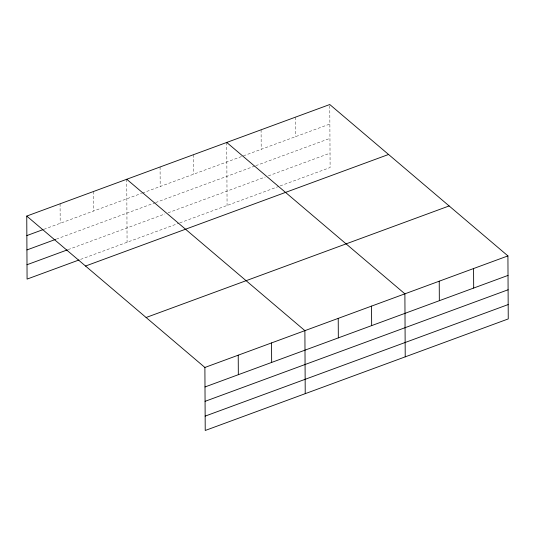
<?xml version="1.0" encoding="UTF-8"?>
<svg xmlns="http://www.w3.org/2000/svg" width="535" height="535" viewBox="0 0 535 535"><rect width="100%" height="100%" fill="white"/><g stroke="black" fill="none" stroke-linecap="round" stroke-linejoin="round"><path stroke-width="0.4" stroke-dasharray="2.67 2.01" d="M43.903 229.308L141.581 193.349M142.357 193.061L329.881 124.026M56.382 239.098L154.836 202.852M155.605 202.571L255.021 165.97M255.804 165.683L329.955 138.384M68.092 249.611L164.987 213.94M168.09 212.796L265.246 177.031M268.369 175.881L330.028 153.177M80.564 259.401L179.018 223.162M179.793 222.874L279.37 186.213M280.153 185.926L330.108 167.542L329.774 104.519M295.434 117.165L295.534 136.672M261.093 129.804L261.194 149.312M226.746 142.45L227.074 205.467M193.416 154.722L193.516 174.229M160.079 166.994L160.186 186.501M126.748 179.265L127.076 242.281M93.418 191.53L93.518 211.037M60.081 203.802L60.187 223.309"/><path stroke-width="0.8" d="M26.75 216.073L329.774 104.519L507.922 255.904L508.25 318.927L205.226 430.481L204.892 367.458L26.75 216.073L27.078 279.096L79.019 259.977M26.85 235.581L43.128 229.589M26.931 249.939L55.607 239.386M27.004 264.738L67.316 249.898M85.54 266.035L388.564 154.475M146.108 317.502L449.132 205.948M204.892 367.458L507.922 255.904M204.999 386.965L508.023 275.411M205.072 401.33L508.096 289.769M205.146 416.123L508.176 304.569M226.746 142.45L404.888 293.835L405.222 356.852M126.748 179.265L304.89 330.65L305.224 393.666M473.575 268.55L473.682 288.057M439.235 281.189L439.335 300.697M371.558 306.107L371.658 325.614M338.227 318.378L338.327 337.886M271.559 342.922L271.66 362.429M238.229 355.193L238.329 374.701"/></g></svg>
